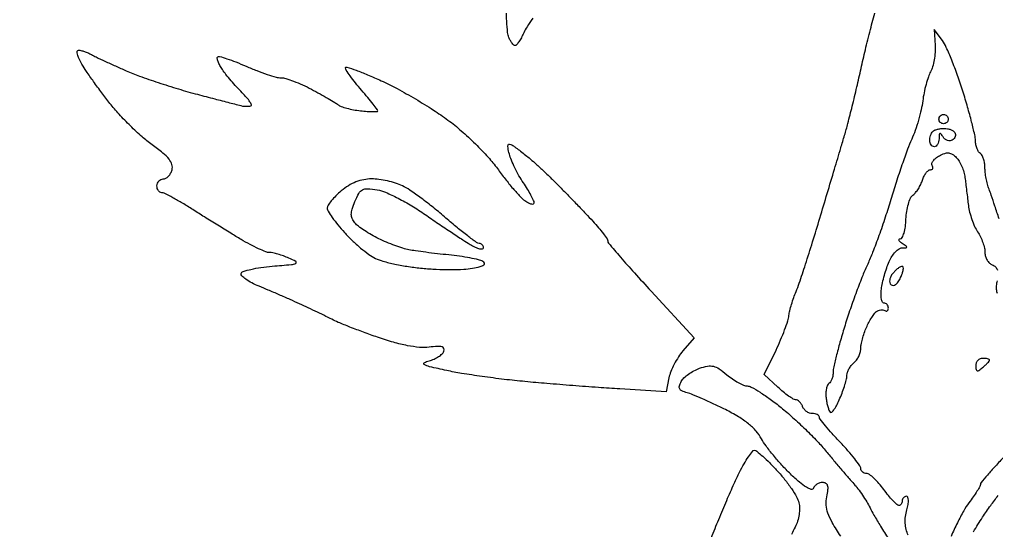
# Model space of a CAD drawing. Extents: x 0 to 102, y 0 to 135.
# Drawn here: x 32.84 to 50.8, y 44.13 to 53.52 of the extents above; entities that cross this region are included whole.
import ezdxf

# ---------------------------------------------------------------- set-up
doc = ezdxf.new("R2010")
doc.units = 0
doc.header["$MEASUREMENT"] = 0

msp = doc.modelspace()

# ---------------------------------------------------------------- linework, layer by layer
for points in [[(30.835569, 68.0607, 0.000004), (30.856286, 64.932268, 0.000002), (30.883525, 60.825814, 0.000002), (30.912326, 56.488502, 0.000002), (30.938318, 52.5789, -0.000116), (30.960528, 49.119942, -0.000184)], [(31.042661, 24.1956, 0.000001), (31.037549, 23.023692, 0.000001), (31.032419, 21.846099, 0.000001), (31.02793, 20.814404, 0.000005), (31.025166, 20.1771, 0.006013)], [(42.275072, 53.545926, 0.013338), (42.16955, 53.391386, 0.038946), (42.108306, 53.277818, -0.018358), (42.064696, 53.188325, -0.026359), (42.019147, 53.112825, -0.024739), (41.977051, 53.056874, -0.222651), (41.949999, 53.0442, -0.186688), (41.9249, 53.05391, -0.043579), (41.893717, 53.08769, -0.039119), (41.862339, 53.135568, -0.029798), (41.835491, 53.19225, -0.071667), (41.8128, 53.285092, -0.009239), (41.796788, 53.489615, -0.010632), (41.787383, 53.734496, -0.008688)], [(49.180432, 44.037667, -0.049031), (49.14286, 44.145118, -0.045089), (49.125562, 44.260914, -0.043763), (49.129091, 44.381284, -0.040653), (49.153376, 44.502307, 0.023717), (49.177512, 44.604522, 0.052813), (49.183807, 44.68412, 0.088312), (49.173268, 44.735378, 0.307107), (49.146694, 44.7534, 0.10668), (49.11667, 44.74692, 0.099434), (49.091116, 44.728549, 0.095974), (49.073986, 44.701096, 0.091888), (49.068, 44.6688, -0.073789), (49.063229, 44.636649, -0.090831), (49.049362, 44.609735, -0.104786), (49.028739, 44.592187, -0.134022), (49.00455, 44.586529, -0.182879), (48.969571, 44.601254, -0.014569), (48.89761, 44.673785, -0.018221), (48.815239, 44.768486, -0.012919), (48.7296, 44.8803, 0.021634), (48.640872, 44.992058, 0.027386), (48.549164, 45.086815, 0.027408), (48.466098, 45.155679, 0.155067), (48.41235, 45.174071, -0.081129), (48.371958, 45.181585, -0.090072), (48.337664, 45.201471, -0.098288), (48.314717, 45.230452, -0.118998), (48.3066, 45.264077, 0.15706), (48.289813, 45.316199, 0.010594), (48.194769, 45.442704, 0.014391), (48.071738, 45.590472, 0.010247), (47.9259, 45.749048, -0.007608), (47.78003, 45.905989, -0.011165), (47.657031, 46.048711, -0.006725), (47.559042, 46.170998, -0.167049), (47.5452, 46.211272, 0.190723), (47.535385, 46.236066, 0.088323), (47.507143, 46.257127, 0.068143), (47.465226, 46.271415, 0.048144), (47.415645, 46.2762, -0.088478), (47.362478, 46.285682, -0.06652), (47.309842, 46.313477, -0.065663), (47.265695, 46.354589, -0.081035), (47.237394, 46.4031, 0.05118), (47.212819, 46.451638, 0.055559), (47.179462, 46.492723, 0.062623), (47.142805, 46.520749, 0.132689), (47.108561, 46.53, -0.137828), (47.063887, 46.542553, -0.017331), (46.979203, 46.598341, -0.01931), (46.88144, 46.673559, -0.01492), (46.780728, 46.76265), (46.533032, 46.9953), (46.748425, 47.443882, 0.010931), (46.8325, 47.629258, 0.011451), (46.907033, 47.815306, 0.011172), (46.964021, 47.978596, 0.048848), (46.985899, 48.078382, -0.029971), (47.001936, 48.167461, -0.012842), (47.03347, 48.28424, -0.012653), (47.073537, 48.407316, -0.016291), (47.116839, 48.5181, 0.02052), (47.176707, 48.675172, 0.002586), (47.29033, 49.020412, 0.003035), (47.420681, 49.432004, 0.002516), (47.55458, 49.8717, 0.00005), (47.689719, 50.323781, 0.000051), (47.82381, 50.77269, 0.00005), (47.940197, 51.162617, 0.000215), (48.009277, 51.3945, 0.008817), (48.069579, 51.611143, 0.002963), (48.150119, 51.929331, 0.002946), (48.235082, 52.28248, 0.003369), (48.312061, 52.6212, -0.00501), (48.391631, 52.966081, -0.003948), (48.484468, 53.337921, -0.003992), (48.576206, 53.682012, -0.009853)], [(50.850544, 49.858874, 0.001906), (50.773255, 50.093226, 0.001797), (50.705462, 50.293781, 0.009169), (50.665334, 50.404431, -0.027982), (50.636763, 50.493536, -0.017175), (50.612694, 50.601169, -0.017203), (50.596159, 50.70966, -0.02922), (50.5908, 50.801288, 0.038348), (50.584551, 50.882645, 0.041835), (50.565949, 50.959681, 0.045919), (50.538721, 51.021929, 0.128988), (50.5062, 51.0561, -0.118416), (50.473352, 51.089206, -0.046304), (50.444973, 51.147475, -0.042501), (50.424749, 51.218957, -0.040931), (50.416569, 51.293743, 0.049453), (50.402521, 51.40468, 0.006385), (50.346153, 51.637483, 0.007402), (50.271442, 51.912638, 0.006116), (50.183919, 52.203633, 0.009508), (50.085881, 52.496128, 0.010413), (49.979547, 52.775866, 0.009913), (49.879074, 53.010946, 0.050206), (49.80782, 53.134233), (49.659339, 53.3403), (49.675698, 53.0442, -0.032001), (49.674582, 52.917272, -0.025166), (49.657691, 52.780742, -0.025786), (49.628918, 52.655014, -0.055481), (49.591426, 52.563121, 0.042628), (49.549664, 52.467825, 0.016159), (49.50732, 52.328729, 0.015867), (49.470791, 52.173736, 0.018687), (49.446419, 52.024947, -0.024979), (49.418047, 51.864418, -0.014032), (49.368479, 51.672653, -0.013977), (49.307417, 51.481346, -0.022128), (49.243408, 51.321625, 0.017663), (49.167367, 51.136684, 0.005333), (49.064879, 50.850688, 0.005336), (48.956715, 50.527285, 0.005779), (48.858414, 50.2101, -0.00754), (48.757215, 49.887584, -0.006292), (48.640284, 49.548105, -0.006358), (48.52543, 49.240186, -0.017184), (48.433709, 49.0257, 0.015056), (48.342436, 48.814748, 0.005996), (48.229536, 48.520399, 0.005928), (48.115238, 48.199733, 0.007421), (48.017182, 47.899526, 0.005879), (47.933633, 47.61863, 0.007371), (47.863091, 47.356208, 0.006056), (47.809972, 47.135078, 0.055968), (47.799, 47.037369, -0.044264), (47.793292, 46.973018, -0.045085), (47.776349, 46.911088, -0.04918), (47.751482, 46.860317, -0.116396), (47.72189, 46.830729, 0.157268), (47.69382, 46.797756, 0.047794), (47.674328, 46.734236, 0.042601), (47.664954, 46.654542, 0.035331), (47.66826, 46.569165, 0.019698), (47.681107, 46.483423, 0.022445), (47.700271, 46.402667, 0.022345), (47.722457, 46.336287, 0.104922), (47.74426, 46.30274, 0.407412), (47.772877, 46.302407, 0.047661), (47.818955, 46.355645, 0.036053), (47.87193, 46.442812, 0.019564), (47.924789, 46.556593, 0.012489), (47.973793, 46.682634, 0.01342), (48.015197, 46.808001, 0.013044), (48.044963, 46.917225, 0.060066), (48.0528, 46.982224, -0.085086), (48.061937, 47.03553, -0.04373), (48.090077, 47.097387, -0.041789), (48.131144, 47.157691, -0.049209), (48.1797, 47.2068, 0.062025), (48.228272, 47.258504, 0.044152), (48.269323, 47.326671, 0.044576), (48.297307, 47.39997, 0.069011), (48.3066, 47.466978, -0.046878), (48.313722, 47.542772, -0.018089), (48.337158, 47.645859, -0.017722), (48.370802, 47.756515, -0.0209), (48.410628, 47.858469, -0.018164), (48.456497, 47.953301, -0.019311), (48.508268, 48.042588, -0.019308), (48.558529, 48.115632, -0.07931), (48.596939, 48.152968, -0.066375), (48.633432, 48.171984, -0.06016), (48.674876, 48.181584, -0.063763), (48.714794, 48.18079, -0.101933), (48.746711, 48.169125, 0.111548), (48.772406, 48.160283, 0.183592), (48.794375, 48.165985, 0.15914), (48.809139, 48.185894, 0.080793), (48.8142, 48.217007, 0.088727), (48.808082, 48.251214, 0.09491), (48.790529, 48.280282, 0.099949), (48.76436, 48.299728, 0.110404), (48.733619, 48.3066, -0.288989), (48.70496, 48.324674, -0.065178), (48.686254, 48.382018, -0.048451), (48.67891, 48.464948, -0.029356), (48.685531, 48.563344, -0.023847), (48.705948, 48.679785, -0.01358), (48.741097, 48.818358, -0.013539), (48.784154, 48.956255, -0.021751), (48.829064, 49.070944, -0.039257), (48.880959, 49.167031, -0.045979), (48.944909, 49.248491, -0.051969), (49.010787, 49.305059, -0.149982), (49.067502, 49.323095, 0.012757), (49.140926, 49.325716, 0.394673), (49.152428, 49.337872, 0.248118), (49.142722, 49.356495, 0.007554), (49.068, 49.4064, -0.03094), (49.024947, 49.438161, -0.119413), (49.005367, 49.464699, -0.342596), (49.009952, 49.481783, -0.159939), (49.032981, 49.489705, 0.282008), (49.069409, 49.512738, 0.043214), (49.101876, 49.596237, 0.037612), (49.126608, 49.712681, 0.024055), (49.138493, 49.85055, -0.028424), (49.152161, 49.994417, -0.032459), (49.18185, 50.129429, -0.034345), (49.221733, 50.238686, -0.129549), (49.266951, 50.295025, 0.062202), (49.3153, 50.341075, 0.029592), (49.365765, 50.410823, 0.028777), (49.410571, 50.490994, 0.036207), (49.44209, 50.569975, -0.037597), (49.47135, 50.642705, -0.047912), (49.509329, 50.70418, -0.055928), (49.549845, 50.746733, -0.176336), (49.586294, 50.76, 0.111112), (49.614337, 50.76631, 0.183382), (49.630954, 50.783604, 0.159486), (49.633209, 50.809646, 0.081091), (49.620523, 50.840355, -0.212), (49.615326, 50.878404, -0.089407), (49.638747, 50.92563, -0.066269), (49.686475, 50.974746, -0.044022), (49.7523, 51.017814, -0.038896), (49.850082, 51.060737, -0.110979), (49.92347, 51.069203, -0.120396), (49.989831, 51.04529, -0.050019), (50.064084, 50.984573, -0.062306), (50.116157, 50.917609, -0.03195), (50.164649, 50.822762, -0.031169), (50.20274, 50.717239, -0.040703), (50.223394, 50.616764, 0.000075), (50.236926, 50.505971, 0.000039), (50.253852, 50.367636, 0.000039), (50.271262, 50.225537, 0.000059), (50.286407, 50.102127, 0.032149), (50.309273, 49.980945, 0.02148), (50.350159, 49.845773, 0.02166), (50.401342, 49.717626, 0.039202), (50.455627, 49.618654, -0.03339), (50.507376, 49.526846, -0.026433), (50.551093, 49.421597, -0.027126), (50.581268, 49.319203, -0.058152), (50.5908, 49.237521, 0.070975), (50.600888, 49.166812, 0.063561), (50.630468, 49.098824, 0.066833), (50.674203, 49.043711, 0.100367), (50.72584, 49.01087, -0.104728), (50.785035, 48.9725, -0.125571), (50.818916, 48.915613, -0.088823)], [(30.977766, 46.158553, -0.000036), (30.991809, 43.548188, -0.009052)], [(50.812555, 48.717425, 0.028646), (50.799491, 48.624802, 0.048939), (50.800658, 48.546777, 0.068244), (50.814325, 48.493036, 0.305365)], [(47.938744, 44.02053, -0.01407), (47.782928, 44.270252, -0.047781), (47.702268, 44.444184, -0.069996), (47.672576, 44.591439, -0.064239), (47.683253, 44.745716, 0.021187), (47.703763, 44.876949, 0.101094), (47.697066, 44.952128, 0.198735), (47.664504, 44.992173, 0.124572), (47.605125, 45.0072, 0.07451), (47.552354, 44.999292, 0.065251), (47.50157, 44.976136, 0.067909), (47.460378, 44.94188, 0.097437), (47.435746, 44.90145, -0.397162), (47.394498, 44.880924, -0.066041), (47.305931, 44.921142, -0.038099), (47.178481, 45.014911, -0.014154), (47.013833, 45.164879, -0.015663), (46.856207, 45.326659, -0.013154), (46.699273, 45.507491, -0.013359), (46.56464, 45.68034, -0.035271), (46.480764, 45.812794, 0.058686), (46.382565, 45.952926, 0.040836), (46.242472, 46.086263, 0.033999), (46.056144, 46.216795, 0.019801), (45.816977, 46.34855, 0.00599), (45.606361, 46.450796, 0.006434), (45.398296, 46.545491, 0.006122), (45.217696, 46.622272, 0.030151), (45.113014, 46.658066, -0.036135), (45.018036, 46.691815, -0.171205), (44.976539, 46.730689, -0.19583), (44.971652, 46.783592, -0.04923), (45.005478, 46.865182, -0.078702), (45.055216, 46.930817, -0.035101), (45.138737, 47.000464, -0.033637), (45.239351, 47.063215, -0.038762), (45.342923, 47.10859, -0.037296), (45.490069, 47.147871, -0.10485), (45.596047, 47.145473, -0.092319), (45.699724, 47.09971, -0.024933), (45.843371, 46.990588, 0.023443), (45.946921, 46.911439, 0.025369), (46.054809, 46.844544, 0.02599), (46.152399, 46.797122, 0.100425), (46.218059, 46.7838, -0.129472), (46.293319, 46.76398, -0.012975), (46.454041, 46.667425, -0.015612), (46.641986, 46.539357, -0.011803), (46.840346, 46.387631, -0.014099), (47.05393, 46.205983, -0.009445), (47.288182, 45.986941, -0.009515), (47.507241, 45.765957, -0.018461), (47.6721, 45.579903, 0.002189), (47.814155, 45.408671, 0.002037), (47.961145, 45.234507, 0.002029), (48.093077, 45.08074, 0.006891), (48.180882, 44.982022, -0.024124), (48.255198, 44.892436, -0.013122), (48.338062, 44.775878, -0.013048), (48.416298, 44.652652, -0.020142), (48.476704, 44.5419, 0.017195), (48.548164, 44.409022, 0.004597), (48.670995, 44.202708, 0.004653), (48.815013, 43.970683, 0.004789)], [(45.558873, 43.992, -0.004093), (45.694844, 44.329171, -0.003637), (45.841682, 44.677657, -0.003652), (45.978375, 44.989288, -0.011204), (46.077204, 45.19755, -0.01344), (46.159798, 45.351522, -0.019907), (46.241025, 45.481357, -0.015668), (46.313651, 45.580924, -0.231316), (46.351451, 45.5994, -0.174934), (46.394395, 45.583901, -0.009647), (46.504311, 45.489038, -0.013992), (46.632218, 45.36764, -0.009702), (46.770159, 45.2237, -0.01827), (46.906615, 45.064356, -0.018564), (47.030316, 44.896297, -0.018703), (47.126694, 44.742569, -0.069282), (47.169496, 44.636714, -0.062034), (47.181758, 44.536702, -0.037778), (47.172536, 44.417849, -0.036604), (47.144564, 44.29626, -0.043904), (47.100257, 44.187564, 0.00331), (47.031957, 44.052499, 0.000647)], [(50.948985, 45.485204, 0.00579), (50.779298, 45.304888, 0.008764), (50.636268, 45.143749, 0.004266), (50.519349, 45.004902, 0.174577), (50.5062, 44.968389, -0.132332), (50.496821, 44.933574, -0.009385), (50.444223, 44.846822, -0.012717), (50.376033, 44.744811, -0.009232), (50.295215, 44.634696, 0.035975), (50.199638, 44.488713, 0.012795), (50.083928, 44.267632, 0.012621), (49.968863, 44.017631, 0.014539)], [(50.378778, 44.102072, -0.007828), (50.546725, 44.368272, -0.013403), (50.696134, 44.5842, -0.004771), (50.833871, 44.768562, -0.005886)]]:
    msp.add_lwpolyline(points, format="xyb")
for points in [[(33.920965, 52.9596, -0.061201), (33.965766, 52.954096, -0.02147), (34.028055, 52.935682, -0.020945), (34.095511, 52.909344, -0.023), (34.158398, 52.878177, 0.014909), (34.244104, 52.83396, 0.002677), (34.406648, 52.757213, 0.002887), (34.598113, 52.669403, 0.002606), (34.797216, 52.580724, 0.016886), (35.042651, 52.482684, 0.006722), (35.385326, 52.364228, 0.006643), (35.758767, 52.246212, 0.008304), (36.108516, 52.147079, 0.000925), (36.42563, 52.063486, 0.001434), (36.699632, 51.992639, 0.000414), (36.93821, 51.931891, 0.047104), (36.9702, 51.926914, 0.022878), (36.991542, 51.926605, 0.008078), (37.022102, 51.928055, 0.007999), (37.055676, 51.930733, 0.009309), (37.087486, 51.934382, 0.482271), (37.099665, 51.954734, 0.055196), (37.071712, 52.009798, 0.034919), (37.013028, 52.087017, 0.017154), (36.928485, 52.17705, -0.012007), (36.829569, 52.28024, -0.009072), (36.725805, 52.39805, -0.009185), (36.632328, 52.512334, -0.020931), (36.567089, 52.60269, -0.022941), (36.521241, 52.679589, -0.034199), (36.489079, 52.750961, -0.036711), (36.472289, 52.808994, -0.253645), (36.480436, 52.836436, -0.27339), (36.513888, 52.845037, -0.009062), (36.65043, 52.802769, -0.014947), (36.814713, 52.743134, -0.009571), (37.001908, 52.664596, 0.011353), (37.197854, 52.583206, 0.012919), (37.389093, 52.51445, 0.012149), (37.553729, 52.464421, 0.067781), (37.644936, 52.452, -0.074076), (37.732333, 52.438981, -0.016307), (37.876318, 52.389923, -0.016622), (38.040626, 52.32157, -0.015306), (38.204694, 52.240676, -0.004478), (38.363716, 52.154287, -0.005255), (38.51285, 52.06947, -0.004653), (38.637347, 51.995362, -0.032083), (38.69562, 51.954601, 0.083818), (38.751676, 51.923446, 0.019541), (38.854832, 51.891428, 0.019618), (38.97804, 51.863534, 0.018123), (39.10635, 51.844513, 0.009649), (39.228001, 51.833335, 0.016254), (39.330408, 51.829254, 0.010251), (39.412134, 51.830331, 0.404384), (39.4236, 51.842189, 0.164532), (39.416172, 51.86415, 0.002751), (39.336621, 51.967121, 0.006761), (39.240983, 52.086162, 0.004403), (39.1275, 52.22113, -0.008574), (39.014063, 52.35835, -0.012187), (38.918379, 52.484404, -0.008275), (38.843504, 52.59191, -0.149041), (38.8314, 52.631615, -0.508712), (38.853156, 52.647464, -0.007866), (39.023824, 52.589519, -0.013476), (39.235196, 52.507538, -0.007665), (39.486459, 52.397653, -0.016424), (39.778886, 52.252611, -0.00977), (40.11769, 52.061839, -0.009773), (40.448338, 51.858247, -0.01662), (40.715458, 51.673655, -0.020456), (40.959717, 51.476602, -0.014261), (41.219285, 51.235632, -0.014413), (41.455351, 50.989827, -0.02874), (41.624655, 50.779994, 0.010776), (41.765484, 50.592022, 0.011491), (41.911381, 50.414354, 0.011129), (42.043523, 50.267513, 0.051237), (42.129956, 50.192709, 0.029206), (42.195256, 50.152438, 0.063782), (42.25005, 50.131385, 0.129461), (42.285497, 50.132025, 0.335628), (42.3, 50.151197, 0.111084), (42.289774, 50.196656, 0.012439), (42.241708, 50.291895, 0.014619), (42.177551, 50.403556, 0.011372), (42.101558, 50.52121, -0.019934), (42.021271, 50.650308, -0.015527), (41.94415, 50.796491, -0.015789), (41.880748, 50.937395, -0.036353), (41.844367, 51.047704, -0.014805), (41.819226, 51.16212, -0.114891), (41.821512, 51.216407, -0.37124), (41.845628, 51.232519, -0.108326), (41.89124, 51.216499, -0.018552), (41.945634, 51.180026, -0.005223), (42.027703, 51.119149, -0.005258), (42.119093, 51.04834, -0.005523), (42.207475, 50.976761, -0.011547), (42.311666, 50.886317, -0.004073), (42.456919, 50.752048, -0.00404), (42.614207, 50.60185, -0.004732), (42.760894, 50.456769, -0.002463), (42.912183, 50.302768, -0.00165), (43.083767, 50.12521, -0.001661), (43.248858, 49.952093, -0.003276), (43.37865, 49.813271, -0.009883), (43.483978, 49.694499, -0.013883), (43.572833, 49.584157, -0.010094), (43.64161, 49.489827, -0.153644), (43.6536, 49.451729, 0.178016), (43.669283, 49.409075, 0.001715), (43.887277, 49.154484, 0.005417), (44.144175, 48.862977, 0.003449), (44.449096, 48.529105), (45.244592, 47.670056), (45.037311, 47.429077, 0.033745), (44.954187, 47.318107, 0.023956), (44.875882, 47.183703, 0.024301), (44.813263, 47.04754, 0.046296), (44.778841, 46.932157), (44.727653, 46.676215), (43.873376, 46.728375, -0.002654), (43.482156, 46.754348, -0.001509), (43.009106, 46.789712, -0.001506), (42.532837, 46.828205, -0.002487), (42.1308, 46.863933, -0.006449), (41.75042, 46.9046, -0.005166), (41.341905, 46.957898, -0.005224), (40.965018, 47.015057, -0.013202), (40.6926, 47.066705, -0.00407), (40.378442, 47.137586, -0.069385), (40.279925, 47.175638, -0.583164), (40.279663, 47.209412, -0.065723), (40.369229, 47.246375, 0.03841), (40.459138, 47.277868, 0.039786), (40.542064, 47.322444, 0.043035), (40.606921, 47.372653, 0.115407), (40.639501, 47.420666, 0.183097), (40.639715, 47.471268, 0.239657), (40.606148, 47.502066, 0.083543), (40.523562, 47.510791, 0.01463), (40.367286, 47.496578, -0.051738), (40.191514, 47.493664, -0.025845), (39.970961, 47.524406, -0.022104), (39.712758, 47.586054, -0.014351), (39.420213, 47.678885, -0.004595), (39.163083, 47.771337, -0.004853), (38.912361, 47.866872, -0.004645), (38.697893, 47.953293, -0.021889), (38.5776, 48.009355, 0.005779), (38.470485, 48.063541, 0.002062), (38.316397, 48.138477, 0.002046), (38.146659, 48.219307, 0.002416), (37.9854, 48.294341, 0.003255), (37.813442, 48.371993, 0.002016), (37.610497, 48.461074, 0.002022), (37.409386, 48.54742, 0.003644), (37.243735, 48.616329, -0.022548), (37.107526, 48.67913, -0.035267), (36.997373, 48.746304, -0.039098), (36.922542, 48.808857, -0.285831), (36.911943, 48.852255, -0.242232), (36.949568, 48.889345, -0.018276), (37.092138, 48.928246, -0.021988), (37.274122, 48.962463, -0.014772), (37.484408, 48.986186, 0.002647), (37.835114, 49.017161, 0.089827), (37.915366, 49.039592, 0.605188), (37.916338, 49.071335, 0.026228), (37.789543, 49.134236, 0.015997), (37.68973, 49.173649, 0.015605), (37.586778, 49.206954, 0.015705), (37.494645, 49.230506, 0.054769), (37.433715, 49.2372, -0.095063), (37.365739, 49.250242, -0.012815), (37.231474, 49.30776, -0.014405), (37.074383, 49.385429, -0.011681), (36.910473, 49.477403, -0.003292), (36.720692, 49.591497, -0.001651), (36.482336, 49.738021, -0.001639), (36.236766, 49.891215, -0.002425), (36.022514, 50.027303, 0.007751), (35.831275, 50.145935, 0.0107), (35.655784, 50.246027, 0.007555), (35.507108, 50.323774, 0.117211), (35.451464, 50.337, -0.141745), (35.417653, 50.346782, -0.099759), (35.388845, 50.374277, -0.084647), (35.369439, 50.415395, -0.068122), (35.3628, 50.4639, -0.091072), (35.371698, 50.512346, -0.095711), (35.397178, 50.553523, -0.099577), (35.435182, 50.581077, -0.10762), (35.479833, 50.5908, 0.127992), (35.527843, 50.603295, 0.074156), (35.57534, 50.639947, 0.066023), (35.615158, 50.694141, 0.061585), (35.640618, 50.758109, 0.13979), (35.638495, 50.854583, 0.093146), (35.586571, 50.952986, 0.054049), (35.473281, 51.067669, 0.015133), (35.272875, 51.221049, -0.024828), (35.089173, 51.367377, -0.013139), (34.875731, 51.565645, -0.013045), (34.667532, 51.78041, -0.019662), (34.49874, 51.979, -0.005898), (34.348693, 52.175009, -0.005294), (34.197731, 52.381637, -0.005313), (34.066197, 52.569931, -0.016567), (33.983267, 52.700461, -0.023797), (33.930098, 52.801286, -0.050481), (33.900958, 52.884504, -0.091278), (33.897997, 52.939402, -0.377155)], [(49.8294, 51.7752, -0.099038), (49.861687, 51.768741, -0.097945), (49.889149, 51.750349, -0.097945), (49.907541, 51.722887, -0.099038), (49.914, 51.6906, -0.099038), (49.907541, 51.658313, -0.097945), (49.889149, 51.630851, -0.097945), (49.861687, 51.612459, -0.099038), (49.8294, 51.606, -0.099038), (49.797113, 51.612459, -0.097945), (49.769651, 51.630851, -0.097945), (49.751259, 51.658313, -0.099038), (49.7448, 51.6906, -0.099038), (49.751259, 51.722887, -0.097945), (49.769651, 51.750349, -0.097945), (49.797113, 51.768741, -0.099038)], [(49.838507, 51.5214, -0.047696), (49.899537, 51.515565, -0.046678), (49.958818, 51.498266, -0.050558), (50.007852, 51.472848, -0.109926), (50.037287, 51.442646, -0.120427), (50.04851, 51.408071, -0.10071), (50.043627, 51.369699, -0.091814), (50.023296, 51.333388, -0.081097), (49.990521, 51.304907, -0.121774), (49.948442, 51.291371, -0.09954), (49.901426, 51.297497, -0.090282), (49.85665, 51.32243, -0.079679), (49.821237, 51.362511, 0.018391), (49.781897, 51.419844, 0.345083), (49.762149, 51.425268, 0.283898), (49.749, 51.40689, 0.014763), (49.746095, 51.33105, -0.055145), (49.739328, 51.274416, -0.074289), (49.720329, 51.22649, -0.09332), (49.692581, 51.194325, -0.169824), (49.6602, 51.183, -0.13236), (49.627938, 51.191693, -0.100566), (49.600451, 51.216135, -0.087856), (49.58196, 51.252698, -0.073375), (49.5756, 51.2958, -0.043841), (49.579758, 51.343126, -0.036641), (49.592167, 51.392032, -0.038133), (49.610362, 51.435311, -0.077955), (49.632, 51.465, -0.095221), (49.664021, 51.486697, -0.034775), (49.715926, 51.504832, -0.032951), (49.776904, 51.51724, -0.033727)], [(39.311555, 50.5908, 0.047529), (39.165524, 50.576887, 0.046007), (39.023074, 50.535629, 0.044138), (38.885327, 50.467023, 0.037317), (38.753291, 50.37178, 0.020648), (38.653727, 50.280724, 0.026034), (38.569849, 50.188241, 0.025726), (38.509264, 50.105697, 0.1499), (38.494321, 50.05453, 0.136918), (38.51086, 49.998202, 0.014174), (38.588059, 49.881922, 0.016788), (38.69048, 49.746634, 0.012669), (38.811571, 49.60487, 0.019406), (38.951141, 49.461239, 0.016408), (39.10925, 49.32028, 0.016721), (39.262026, 49.201253, 0.043605), (39.3813, 49.129551, 0.047697), (39.518964, 49.077923, 0.013886), (39.739394, 49.024984, 0.013821), (39.992232, 48.9789, 0.014375), (40.243944, 48.947552, 0.01257), (40.499915, 48.929601, 0.011325), (40.765535, 48.923695, 0.01143), (41.003877, 48.929245, 0.034841), (41.164598, 48.947938, 0.014001), (41.307033, 48.978811, 0.087954), (41.374802, 49.008823, 0.358064), (41.384349, 49.040728, 0.167455), (41.353623, 49.075148, 0.069966), (41.277507, 49.104714, 0.010944), (41.119512, 49.13821, 0.01199), (40.93018, 49.169356, 0.010197), (40.729069, 49.193335, -0.003972), (40.520167, 49.215609, -0.00374), (40.307419, 49.241618, -0.00372), (40.11923, 49.26748, -0.012945), (39.998276, 49.28823, -0.027572), (39.887647, 49.316586, -0.011188), (39.740334, 49.366784, -0.01103), (39.583936, 49.427959, -0.013791), (39.441783, 49.491867, -0.017347), (39.308388, 49.562124, -0.016669), (39.178357, 49.642347, -0.016858), (39.068596, 49.72068, -0.056189), (39.004862, 49.781965, -0.065728), (38.954753, 49.861631, -0.107551), (38.937737, 49.939214, -0.07725), (38.952368, 50.03437, -0.021489), (39.004218, 50.176535, -0.029396), (39.076729, 50.326081, -0.145803), (39.143034, 50.390501, -0.136718), (39.236127, 50.41031, -0.024702), (39.413667, 50.390436, -0.061802), (39.567226, 50.34556, -0.016774), (39.7965, 50.237254, -0.016707), (40.050467, 50.095771, -0.016643), (40.294752, 49.937474, 0.002657), (40.5351, 49.772005, 0.002654), (40.777277, 49.609041, 0.002596), (40.990232, 49.468968, 0.010491), (41.122298, 49.386969, 0.023565), (41.217145, 49.336679, 0.047302), (41.296814, 49.307969, 0.080916), (41.350428, 49.303137, 0.393391), (41.3694, 49.323519, 0.0945), (41.363367, 49.355155, 0.096762), (41.346133, 49.382054, 0.098938), (41.320417, 49.400059, 0.10377), (41.290194, 49.4064, -0.157868), (41.240005, 49.422651, -0.005803), (41.077458, 49.543147, -0.010073), (40.887485, 49.693549, -0.00685), (40.677211, 49.871922, 0.010061), (40.453269, 50.059431, 0.010041), (40.221814, 50.237909, 0.009923), (40.013605, 50.385596, 0.038529), (39.876482, 50.464122, 0.03468), (39.752655, 50.512683, 0.020956), (39.600417, 50.553588, 0.020944), (39.445047, 50.581653, 0.034219)], [(49.070399, 48.9834, 0.128021), (49.03775, 48.974901, 0.03315), (48.991777, 48.94507, 0.031501), (48.942151, 48.902858, 0.027568), (48.895824, 48.852915, 0.053629), (48.857215, 48.794693, 0.082068), (48.838511, 48.737225, 0.101745), (48.841169, 48.686075, 0.13348), (48.864315, 48.645659, 0.213468), (48.902631, 48.631031, 0.147537), (48.946887, 48.647131, 0.085173), (48.993976, 48.696775, 0.037067), (49.03889, 48.776144, 0.024853), (49.071686, 48.855665, 0.047686), (49.088485, 48.922519, 0.076084), (49.088439, 48.967927, 0.370113)], [(50.5485, 47.2914, 0.107348), (50.500084, 47.280884, 0.099536), (50.458877, 47.25108, 0.095788), (50.431249, 47.206541, 0.091307), (50.4216, 47.154141, 0.035496), (50.426484, 47.085426, 0.304492), (50.446076, 47.063669, 0.217533), (50.479893, 47.069886, 0.020633), (50.5485, 47.1222, 0.013852), (50.597107, 47.164868, 0.019119), (50.638123, 47.205963, 0.016008), (50.669093, 47.24169, 0.172217), (50.6754, 47.259459, 0.294983), (50.667411, 47.271822, 0.044235), (50.638123, 47.282017, 0.037907), (50.597132, 47.289088, 0.023761)]]:
    msp.add_lwpolyline(points, format="xyb", close=True)

doc.saveas('drawing.dxf')
